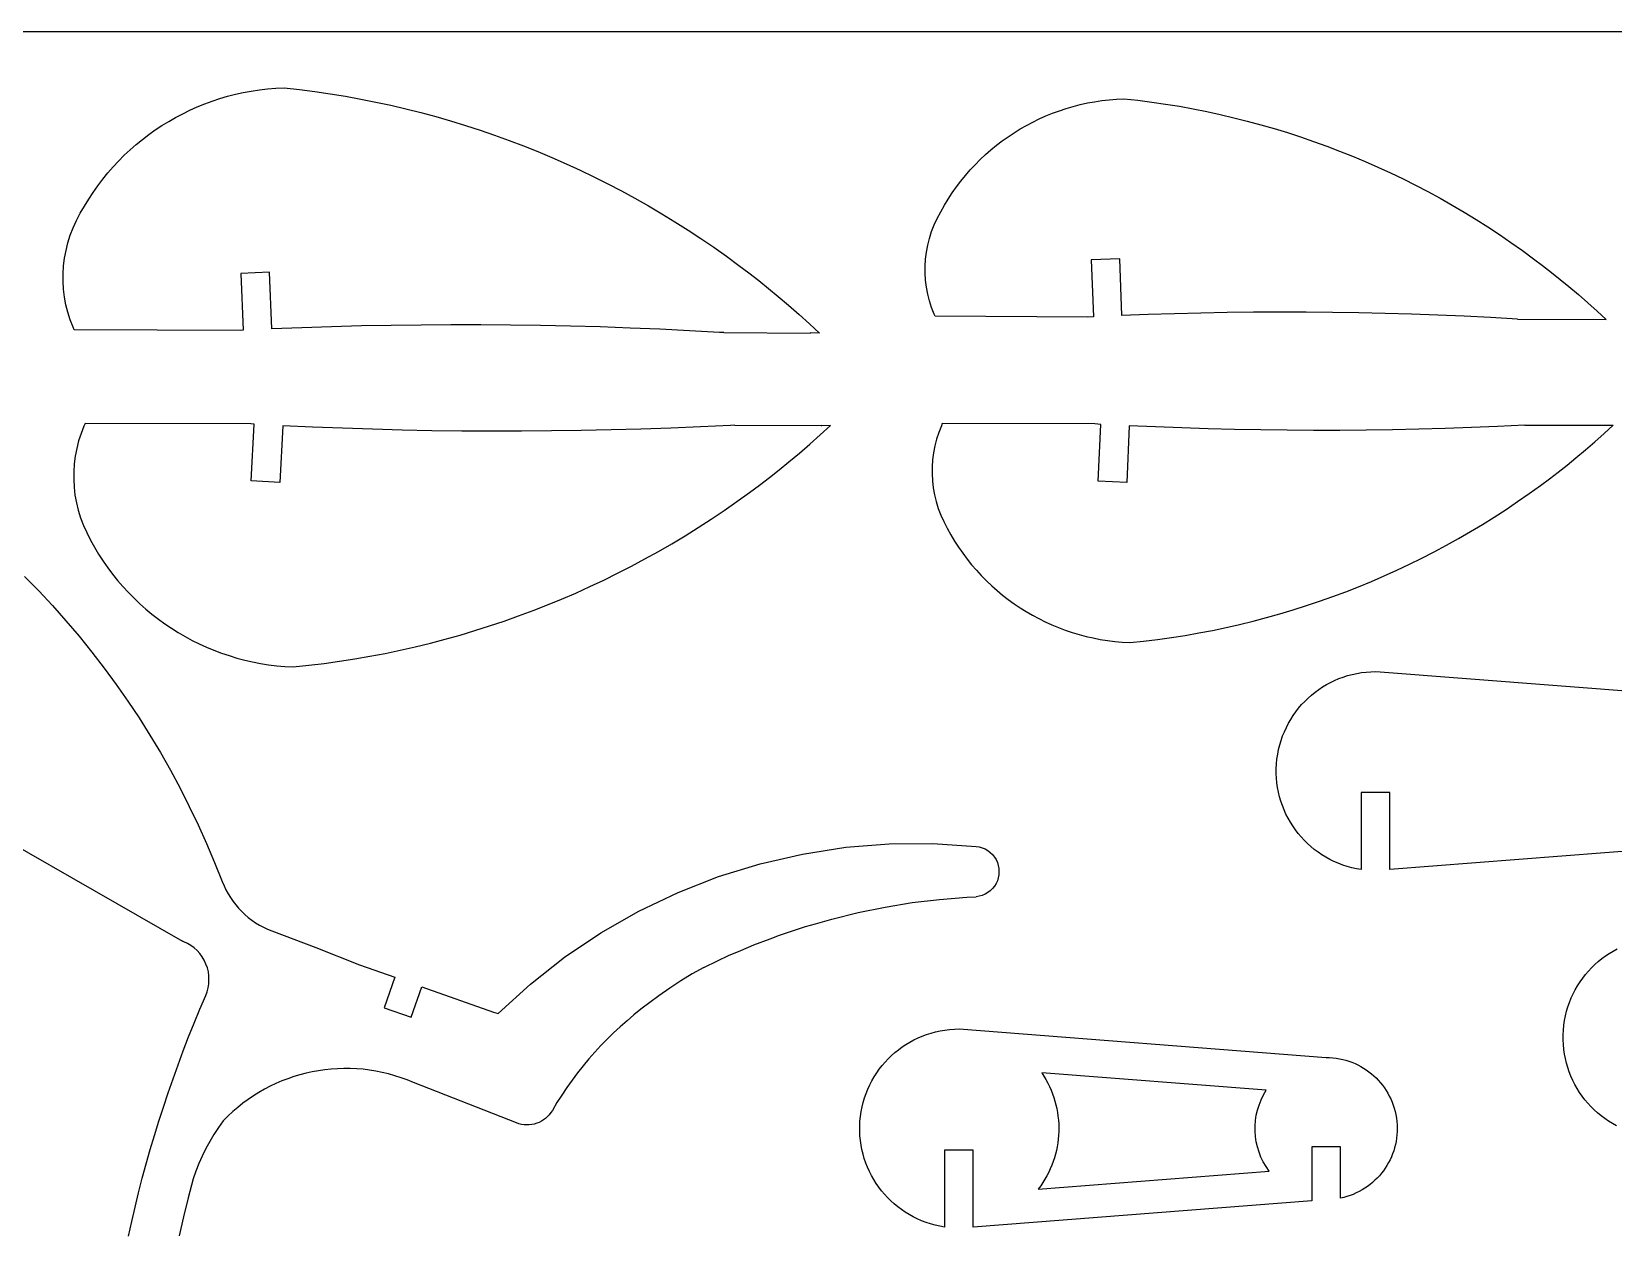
# Model space of a CAD drawing. Extents: x -322 to 322, y -250 to 250.
# Drawn here: x -149.4 to 24.3, y 117.8 to 249.5 of the extents above; entities that cross this region are included whole.
import ezdxf

# ---------------------------------------------------------------- set-up
doc = ezdxf.new("R2010")
doc.units = 0
doc.header["$MEASUREMENT"] = 0
doc.layers.get('0').update_dxf_attribs({"linetype": 'CONTINUOUS'})

msp = doc.modelspace()

# ---------------------------------------------------------------- linework, layer by layer
for p, q in [((-322.5, 249.5), (322.5, 249.5)), ((-124.38, 243.11), (-123.49, 243.22)), ((-123.49, 243.22), (-122.59, 243.29)), ((-122.59, 243.29), (-121.68, 243.34)), ((-121.68, 243.34), (-119.99, 243.15)), ((-131.21, 241.23), (-130.39, 241.57)), ((-130.39, 241.57), (-129.56, 241.87)), ((-129.56, 241.87), (-128.72, 242.15)), ((-128.72, 242.15), (-127.87, 242.4)), ((-127.87, 242.4), (-127.01, 242.62)), ((-127.01, 242.62), (-126.15, 242.82)), ((-126.15, 242.82), (-125.27, 242.98)), ((-125.27, 242.98), (-124.38, 243.11)), ((-119.99, 243.15), (-118.3, 242.93)), ((-118.3, 242.93), (-116.61, 242.68)), ((-116.61, 242.68), (-114.93, 242.41)), ((-114.93, 242.41), (-113.26, 242.1)), ((-113.26, 242.1), (-111.6, 241.77)), ((-111.6, 241.77), (-109.94, 241.41)), ((-35, 241.29), (-34.23, 241.49)), ((-34.23, 241.49), (-33.45, 241.67)), ((-33.45, 241.67), (-32.66, 241.81)), ((-32.66, 241.81), (-31.86, 241.94)), ((-31.86, 241.94), (-31.05, 242.03)), ((-31.05, 242.03), (-30.24, 242.1)), ((-30.24, 242.1), (-29.43, 242.14)), ((-29.43, 242.14), (-27.9, 241.97)), ((-27.9, 241.97), (-26.38, 241.77)), ((-26.38, 241.77), (-24.86, 241.55)), ((-24.86, 241.55), (-23.35, 241.3)), ((-134.34, 239.64), (-133.58, 240.08)), ((-133.58, 240.08), (-132.8, 240.49)), ((-132.8, 240.49), (-132.01, 240.88)), ((-132.01, 240.88), (-131.21, 241.23)), ((-109.94, 241.41), (-108.29, 241.03)), ((-108.29, 241.03), (-106.64, 240.61)), ((-106.64, 240.61), (-105.01, 240.17)), ((-105.01, 240.17), (-103.38, 239.7)), ((-39.44, 239.57), (-38.73, 239.92)), ((-38.73, 239.92), (-38, 240.24)), ((-38, 240.24), (-37.27, 240.54)), ((-37.27, 240.54), (-36.52, 240.82)), ((-36.52, 240.82), (-35.77, 241.07)), ((-35.77, 241.07), (-35, 241.29)), ((-23.35, 241.3), (-21.85, 241.02)), ((-21.85, 241.02), (-20.35, 240.73)), ((-20.35, 240.73), (-18.85, 240.4)), ((-18.85, 240.4), (-17.37, 240.05)), ((-17.37, 240.05), (-15.89, 239.68)), ((-137.23, 237.65), (-136.53, 238.19)), ((-136.53, 238.19), (-135.82, 238.7)), ((-135.82, 238.7), (-135.09, 239.18)), ((-135.09, 239.18), (-134.34, 239.64)), ((-103.38, 239.7), (-101.76, 239.21)), ((-101.76, 239.21), (-100.15, 238.68)), ((-100.15, 238.68), (-98.55, 238.14)), ((-98.55, 238.14), (-96.96, 237.56)), ((-42.15, 237.96), (-41.49, 238.4)), ((-41.49, 238.4), (-40.82, 238.81)), ((-40.82, 238.81), (-40.14, 239.2)), ((-40.14, 239.2), (-39.44, 239.57)), ((-15.89, 239.68), (-14.42, 239.28)), ((-14.42, 239.28), (-12.95, 238.86)), ((-12.95, 238.86), (-11.49, 238.42)), ((-11.49, 238.42), (-10.04, 237.95)), ((-139.22, 235.92), (-138.57, 236.52)), ((-138.57, 236.52), (-137.91, 237.1)), ((-137.91, 237.1), (-137.23, 237.65)), ((-96.96, 237.56), (-95.38, 236.96)), ((-95.38, 236.96), (-93.81, 236.33)), ((-93.81, 236.33), (-92.25, 235.67)), ((-44.63, 236), (-44.04, 236.52)), ((-44.04, 236.52), (-43.42, 237.02)), ((-43.42, 237.02), (-42.8, 237.5)), ((-42.8, 237.5), (-42.15, 237.96)), ((-10.04, 237.95), (-8.6, 237.45)), ((-8.6, 237.45), (-7.17, 236.93)), ((-7.17, 236.93), (-5.75, 236.39)), ((-5.75, 236.39), (-4.33, 235.83)), ((-141.02, 233.98), (-140.44, 234.65)), ((-140.44, 234.65), (-139.84, 235.29)), ((-139.84, 235.29), (-139.22, 235.92)), ((-92.25, 235.67), (-90.7, 234.99)), ((-90.7, 234.99), (-89.17, 234.29)), ((-46.32, 234.31), (-45.77, 234.89)), ((-45.77, 234.89), (-45.21, 235.45)), ((-45.21, 235.45), (-44.63, 236)), ((-4.33, 235.83), (-2.93, 235.24)), ((-2.93, 235.24), (-1.54, 234.62)), ((-1.54, 234.62), (-0.15, 233.99)), ((-142.13, 232.58), (-141.59, 233.29)), ((-141.59, 233.29), (-141.02, 233.98)), ((-89.17, 234.29), (-87.64, 233.55)), ((-87.64, 233.55), (-86.13, 232.79)), ((-86.13, 232.79), (-84.62, 232.01)), ((-47.83, 232.45), (-47.35, 233.09)), ((-47.35, 233.09), (-46.84, 233.71)), ((-46.84, 233.71), (-46.32, 234.31)), ((-0.15, 233.99), (1.22, 233.33)), ((1.22, 233.33), (2.59, 232.64)), ((-143.6, 230.34), (-143.13, 231.1)), ((-143.13, 231.1), (-142.64, 231.85)), ((-142.64, 231.85), (-142.13, 232.58)), ((-84.62, 232.01), (-83.14, 231.2)), ((-83.14, 231.2), (-81.66, 230.37)), ((-49.16, 230.43), (-48.74, 231.12)), ((-48.74, 231.12), (-48.3, 231.8)), ((-48.3, 231.8), (-47.83, 232.45)), ((2.59, 232.64), (3.94, 231.94)), ((3.94, 231.94), (5.28, 231.21)), ((5.28, 231.21), (6.61, 230.46)), ((-144.47, 228.75), (-144.05, 229.55)), ((-144.05, 229.55), (-143.6, 230.34)), ((-81.66, 230.37), (-80.2, 229.51)), ((-80.2, 229.51), (-78.75, 228.62)), ((-49.94, 229), (-49.56, 229.72)), ((-49.56, 229.72), (-49.16, 230.43)), ((6.61, 230.46), (7.92, 229.68)), ((7.92, 229.68), (9.23, 228.89)), ((-145.15, 227.14), (-144.84, 227.95)), ((-144.84, 227.95), (-144.47, 228.75)), ((-78.75, 228.62), (-77.31, 227.71)), ((-77.31, 227.71), (-75.89, 226.78)), ((-50.56, 227.55), (-50.27, 228.28)), ((-50.27, 228.28), (-49.94, 229)), ((9.23, 228.89), (10.52, 228.07)), ((10.52, 228.07), (11.8, 227.23)), ((-145.62, 225.47), (-145.41, 226.31)), ((-145.41, 226.31), (-145.15, 227.14)), ((-75.89, 226.78), (-74.49, 225.82)), ((-51.12, 225.29), (-50.98, 226.05)), ((-50.98, 226.05), (-50.79, 226.8)), ((-50.79, 226.8), (-50.56, 227.55)), ((11.8, 227.23), (13.07, 226.36)), ((13.07, 226.36), (14.32, 225.48)), ((-145.89, 223.78), (-145.78, 224.63)), ((-145.78, 224.63), (-145.62, 225.47)), ((-74.49, 225.82), (-73.1, 224.83)), ((-73.1, 224.83), (-71.72, 223.83)), ((-51.27, 223.75), (-51.22, 224.52)), ((-51.22, 224.52), (-51.12, 225.29)), ((-29.88, 224.56), (-33.02, 224.44)), ((-33.02, 224.44), (-32.78, 218.19)), ((-29.65, 218.33), (-29.88, 224.56)), ((14.32, 225.48), (15.56, 224.57)), ((15.56, 224.57), (16.54, 223.83)), ((-145.94, 222.92), (-145.89, 223.78)), ((-145.94, 222.07), (-145.94, 222.92)), ((-123.29, 223.09), (-126.42, 222.95)), ((-126.42, 222.95), (-126.15, 216.71)), ((-123.01, 216.85), (-123.29, 223.09)), ((-71.72, 223.83), (-70.62, 223)), ((-70.62, 223), (-69.54, 222.17)), ((-51.27, 222.98), (-51.27, 223.75)), ((-51.22, 222.22), (-51.27, 222.98)), ((16.54, 223.83), (17.52, 223.07)), ((17.52, 223.07), (18.48, 222.3)), ((-145.89, 221.21), (-145.94, 222.07)), ((-145.79, 220.36), (-145.89, 221.21)), ((-69.54, 222.17), (-68.48, 221.31)), ((-68.48, 221.31), (-67.42, 220.43)), ((-51.13, 221.45), (-51.22, 222.22)), ((-50.99, 220.69), (-51.13, 221.45)), ((-50.8, 219.94), (-50.99, 220.69)), ((18.48, 222.3), (19.42, 221.52)), ((19.42, 221.52), (20.47, 220.63)), ((20.47, 220.63), (21.5, 219.73)), ((-145.63, 219.52), (-145.79, 220.36)), ((-145.42, 218.68), (-145.63, 219.52)), ((-67.42, 220.43), (-66.26, 219.45)), ((-66.26, 219.45), (-65.11, 218.45)), ((-50.57, 219.2), (-50.8, 219.94)), ((-50.29, 218.47), (-50.57, 219.2)), ((21.5, 219.73), (22.52, 218.81)), ((-145.16, 217.86), (-145.42, 218.68)), ((-144.85, 217.05), (-145.16, 217.86)), ((-113.18, 217.18), (-116.46, 217.09)), ((-109.9, 217.24), (-113.18, 217.18)), ((-106.62, 217.28), (-109.9, 217.24)), ((-103.35, 217.3), (-106.62, 217.28)), ((-100.07, 217.3), (-103.35, 217.3)), ((-96.79, 217.28), (-100.07, 217.3)), ((-93.51, 217.23), (-96.79, 217.28)), ((-90.23, 217.16), (-93.51, 217.23)), ((-86.96, 217.07), (-90.23, 217.16)), ((-65.11, 218.45), (-63.98, 217.43)), ((-63.98, 217.43), (-62.87, 216.4)), ((-50.18, 218.24), (-50.29, 218.47)), ((-33.44, 218.16), (-50.18, 218.24)), ((-32.78, 218.19), (-33.44, 218.16)), ((-26.76, 218.44), (-29.65, 218.33)), ((-23.87, 218.53), (-26.76, 218.44)), ((-20.98, 218.6), (-23.87, 218.53)), ((-18.09, 218.65), (-20.98, 218.6)), ((-15.2, 218.69), (-18.09, 218.65)), ((-12.3, 218.7), (-15.2, 218.69)), ((-9.41, 218.69), (-12.3, 218.7)), ((-6.52, 218.67), (-9.41, 218.69)), ((-3.63, 218.62), (-6.52, 218.67)), ((-0.74, 218.56), (-3.63, 218.62)), ((2.15, 218.47), (-0.74, 218.56)), ((5.03, 218.37), (2.15, 218.47)), ((7.92, 218.25), (5.03, 218.37)), ((10.81, 218.11), (7.92, 218.25)), ((13.78, 217.94), (10.81, 218.11)), ((13.78, 217.94), (23.51, 217.9)), ((22.52, 218.81), (23.51, 217.9)), ((-144.73, 216.77), (-144.85, 217.05)), ((-126.51, 216.69), (-144.73, 216.77)), ((-126.15, 216.71), (-126.51, 216.69)), ((-119.74, 216.99), (-123.01, 216.85)), ((-116.46, 217.09), (-119.74, 216.99)), ((-83.68, 216.95), (-86.96, 217.07)), ((-80.4, 216.82), (-83.68, 216.95)), ((-77.13, 216.66), (-80.4, 216.82)), ((-73.85, 216.48), (-77.13, 216.66)), ((-73.37, 216.45), (-73.85, 216.48)), ((-73.37, 216.45), (-63.89, 216.4)), ((-63.83, 216.44), (-63.89, 216.4)), ((-62.87, 216.4), (-63.83, 216.44)), ((-143.97, 205.38), (-144.24, 204.56)), ((-143.65, 206.19), (-143.97, 205.38)), ((-143.52, 206.47), (-143.65, 206.19)), ((-125.31, 206.42), (-143.52, 206.47)), ((-124.95, 206.4), (-125.31, 206.42)), ((-125.27, 200.16), (-124.95, 206.4)), ((-121.81, 206.23), (-122.13, 200)), ((-118.54, 206.08), (-121.81, 206.23)), ((-115.26, 205.95), (-118.54, 206.08)), ((-111.98, 205.84), (-115.26, 205.95)), ((-108.71, 205.75), (-111.98, 205.84)), ((-105.43, 205.68), (-108.71, 205.75)), ((-102.15, 205.64), (-105.43, 205.68)), ((-98.87, 205.62), (-102.15, 205.64)), ((-95.59, 205.62), (-98.87, 205.62)), ((-92.31, 205.65), (-95.59, 205.62)), ((-89.04, 205.69), (-92.31, 205.65)), ((-85.76, 205.76), (-89.04, 205.69)), ((-82.48, 205.85), (-85.76, 205.76)), ((-79.2, 205.97), (-82.48, 205.85)), ((-75.93, 206.1), (-79.2, 205.97)), ((-72.65, 206.26), (-75.93, 206.1)), ((-72.16, 206.29), (-72.65, 206.26)), ((-72.16, 206.29), (-62.69, 206.26)), ((-63.93, 204.22), (-62.79, 205.23)), ((-62.79, 205.23), (-61.67, 206.26)), ((-62.63, 206.23), (-62.69, 206.26)), ((-61.67, 206.26), (-62.63, 206.23)), ((-49.78, 205.5), (-50.02, 204.76)), ((-49.49, 206.23), (-49.78, 205.5)), ((-49.39, 206.46), (-49.49, 206.23)), ((-32.64, 206.42), (-49.39, 206.46)), ((-31.98, 206.38), (-32.64, 206.42)), ((-32.27, 200.14), (-31.98, 206.38)), ((-28.85, 206.22), (-29.13, 200)), ((-25.96, 206.09), (-28.85, 206.22)), ((-23.07, 205.98), (-25.96, 206.09)), ((-20.18, 205.89), (-23.07, 205.98)), ((-17.29, 205.82), (-20.18, 205.89)), ((-14.4, 205.77), (-17.29, 205.82)), ((-11.51, 205.73), (-14.4, 205.77)), ((-8.62, 205.72), (-11.51, 205.73)), ((-5.73, 205.72), (-8.62, 205.72)), ((-2.84, 205.75), (-5.73, 205.72)), ((0.05, 205.79), (-2.84, 205.75)), ((2.94, 205.85), (0.05, 205.79)), ((5.83, 205.94), (2.94, 205.85)), ((8.72, 206.04), (5.83, 205.94)), ((11.6, 206.16), (8.72, 206.04)), ((14.58, 206.3), (11.6, 206.16)), ((14.58, 206.3), (24.3, 206.28)), ((22.29, 204.46), (23.31, 205.37)), ((23.31, 205.37), (24.3, 206.28)), ((-144.45, 203.73), (-144.61, 202.89)), ((-144.24, 204.56), (-144.45, 203.73)), ((-65.08, 203.23), (-63.93, 204.22)), ((-50.36, 203.26), (-50.45, 202.49)), ((-50.21, 204.01), (-50.36, 203.26)), ((-50.02, 204.76), (-50.21, 204.01)), ((20.19, 202.69), (21.25, 203.57)), ((21.25, 203.57), (22.29, 204.46)), ((-144.72, 202.04), (-144.78, 201.18)), ((-144.61, 202.89), (-144.72, 202.04)), ((-67.31, 201.39), (-66.25, 202.26)), ((-66.25, 202.26), (-65.08, 203.23)), ((-50.45, 202.49), (-50.51, 201.72)), ((-50.51, 201.72), (-50.51, 200.95)), ((18.27, 201.14), (19.24, 201.91)), ((19.24, 201.91), (20.19, 202.69)), ((-144.78, 201.18), (-144.78, 200.33)), ((-144.78, 200.33), (-144.73, 199.47)), ((-122.13, 200), (-125.27, 200.16)), ((-69.47, 199.71), (-68.38, 200.54)), ((-68.38, 200.54), (-67.31, 201.39)), ((-50.51, 200.95), (-50.47, 200.18)), ((-50.47, 200.18), (-50.38, 199.42)), ((-29.13, 200), (-32.27, 200.14)), ((16.3, 199.66), (17.3, 200.4)), ((17.3, 200.4), (18.27, 201.14)), ((-144.73, 199.47), (-144.64, 198.62)), ((-144.64, 198.62), (-144.48, 197.77)), ((-71.95, 197.9), (-70.57, 198.9)), ((-70.57, 198.9), (-69.47, 199.71)), ((-50.38, 199.42), (-50.24, 198.65)), ((-50.24, 198.65), (-50.06, 197.9)), ((13.8, 197.89), (15.06, 198.77)), ((15.06, 198.77), (16.3, 199.66)), ((-144.48, 197.77), (-144.28, 196.94)), ((-144.28, 196.94), (-144.02, 196.11)), ((-74.76, 195.97), (-73.35, 196.92)), ((-73.35, 196.92), (-71.95, 197.9)), ((-50.06, 197.9), (-49.83, 197.15)), ((-49.83, 197.15), (-49.55, 196.42)), ((-49.55, 196.42), (-49.22, 195.7)), ((11.24, 196.2), (12.53, 197.03)), ((12.53, 197.03), (13.8, 197.89)), ((-144.02, 196.11), (-143.71, 195.29)), ((-143.71, 195.29), (-143.35, 194.49)), ((-77.63, 194.15), (-76.19, 195.05)), ((-76.19, 195.05), (-74.76, 195.97)), ((-49.22, 195.7), (-48.85, 194.97)), ((-48.85, 194.97), (-48.46, 194.26)), ((7.31, 193.84), (8.64, 194.6)), ((8.64, 194.6), (9.95, 195.39)), ((9.95, 195.39), (11.24, 196.2)), ((-143.35, 194.49), (-142.94, 193.68)), ((-142.94, 193.68), (-142.5, 192.89)), ((-142.5, 192.89), (-142.04, 192.12)), ((-80.56, 192.43), (-79.09, 193.27)), ((-79.09, 193.27), (-77.63, 194.15)), ((-48.46, 194.26), (-48.04, 193.57)), ((-48.04, 193.57), (-47.6, 192.89)), ((-47.6, 192.89), (-47.14, 192.23)), ((4.63, 192.38), (5.98, 193.1)), ((5.98, 193.1), (7.31, 193.84)), ((-142.04, 192.12), (-141.55, 191.37)), ((-141.55, 191.37), (-141.04, 190.64)), ((-83.53, 190.8), (-82.04, 191.6)), ((-82.04, 191.6), (-80.56, 192.43)), ((-47.14, 192.23), (-46.66, 191.59)), ((-46.66, 191.59), (-46.16, 190.97)), ((1.91, 191.01), (3.28, 191.68)), ((3.28, 191.68), (4.63, 192.38)), ((-150.17, 189.69), (-148.62, 188.1)), ((-141.04, 190.64), (-140.5, 189.93)), ((-140.5, 189.93), (-139.95, 189.24)), ((-86.56, 189.28), (-85.04, 190.03)), ((-85.04, 190.03), (-83.53, 190.8)), ((-46.16, 190.97), (-45.64, 190.36)), ((-45.64, 190.36), (-45.1, 189.78)), ((-45.1, 189.78), (-44.54, 189.21)), ((-2.26, 189.13), (-0.86, 189.73)), ((-0.86, 189.73), (0.53, 190.36)), ((0.53, 190.36), (1.91, 191.01)), ((-148.62, 188.1), (-147.11, 186.47)), ((-139.95, 189.24), (-139.37, 188.56)), ((-139.37, 188.56), (-138.77, 187.91)), ((-138.77, 187.91), (-138.15, 187.29)), ((-91.19, 187.19), (-89.63, 187.86)), ((-89.63, 187.86), (-88.09, 188.56)), ((-88.09, 188.56), (-86.56, 189.28)), ((-44.54, 189.21), (-43.96, 188.66)), ((-43.96, 188.66), (-43.37, 188.14)), ((-43.37, 188.14), (-42.76, 187.63)), ((-42.76, 187.63), (-42.14, 187.15)), ((-6.51, 187.46), (-5.08, 187.99)), ((-5.08, 187.99), (-3.67, 188.55)), ((-3.67, 188.55), (-2.26, 189.13)), ((-147.11, 186.47), (-145.63, 184.81)), ((-138.15, 187.29), (-137.51, 186.68)), ((-137.51, 186.68), (-136.85, 186.09)), ((-136.85, 186.09), (-136.18, 185.53)), ((-95.91, 185.34), (-94.33, 185.93)), ((-94.33, 185.93), (-92.75, 186.55)), ((-92.75, 186.55), (-91.19, 187.19)), ((-42.14, 187.15), (-41.5, 186.68)), ((-41.5, 186.68), (-40.84, 186.24)), ((-40.84, 186.24), (-40.17, 185.82)), ((-12.3, 185.57), (-10.84, 186.01)), ((-10.84, 186.01), (-9.39, 186.47)), ((-9.39, 186.47), (-7.95, 186.95)), ((-7.95, 186.95), (-6.51, 187.46)), ((-145.63, 184.81), (-144.19, 183.11)), ((-136.18, 185.53), (-135.48, 184.99)), ((-135.48, 184.99), (-134.77, 184.48)), ((-134.77, 184.48), (-134.04, 183.99)), ((-100.72, 183.73), (-99.11, 184.24)), ((-99.11, 184.24), (-97.51, 184.78)), ((-97.51, 184.78), (-95.91, 185.34)), ((-40.17, 185.82), (-39.49, 185.43)), ((-39.49, 185.43), (-38.79, 185.05)), ((-38.79, 185.05), (-38.08, 184.7)), ((-38.08, 184.7), (-37.36, 184.37)), ((-37.36, 184.37), (-36.63, 184.07)), ((-18.22, 184.08), (-16.73, 184.41)), ((-16.73, 184.41), (-15.25, 184.77)), ((-15.25, 184.77), (-13.77, 185.16)), ((-13.77, 185.16), (-12.3, 185.57)), ((-144.19, 183.11), (-142.79, 181.38)), ((-134.04, 183.99), (-133.3, 183.52)), ((-133.3, 183.52), (-132.54, 183.08)), ((-132.54, 183.08), (-131.77, 182.66)), ((-131.77, 182.66), (-130.98, 182.27)), ((-105.61, 182.36), (-103.97, 182.79)), ((-103.97, 182.79), (-102.34, 183.24)), ((-102.34, 183.24), (-100.72, 183.73)), ((-36.63, 184.07), (-35.89, 183.79)), ((-35.89, 183.79), (-35.13, 183.53)), ((-35.13, 183.53), (-34.37, 183.3)), ((-34.37, 183.3), (-33.6, 183.1)), ((-33.6, 183.1), (-32.82, 182.92)), ((-32.82, 182.92), (-32.03, 182.76)), ((-32.03, 182.76), (-31.23, 182.63)), ((-31.23, 182.63), (-30.43, 182.53)), ((-30.43, 182.53), (-29.62, 182.46)), ((-29.62, 182.46), (-28.8, 182.42)), ((-28.8, 182.42), (-27.27, 182.58)), ((-27.27, 182.58), (-25.75, 182.76)), ((-25.75, 182.76), (-24.23, 182.98)), ((-24.23, 182.98), (-22.72, 183.21)), ((-22.72, 183.21), (-21.21, 183.48)), ((-21.21, 183.48), (-19.71, 183.76)), ((-19.71, 183.76), (-18.22, 184.08)), ((-142.79, 181.38), (-141.44, 179.62)), ((-130.98, 182.27), (-130.18, 181.91)), ((-130.18, 181.91), (-129.37, 181.57)), ((-129.37, 181.57), (-128.54, 181.26)), ((-128.54, 181.26), (-127.7, 180.98)), ((-127.7, 180.98), (-126.86, 180.72)), ((-126.86, 180.72), (-126, 180.49)), ((-113.92, 180.62), (-112.24, 180.91)), ((-112.24, 180.91), (-110.57, 181.23)), ((-110.57, 181.23), (-108.91, 181.58)), ((-108.91, 181.58), (-107.26, 181.96)), ((-107.26, 181.96), (-105.61, 182.36)), ((-141.44, 179.62), (-140.12, 177.83)), ((-126, 180.49), (-125.13, 180.29)), ((-125.13, 180.29), (-124.25, 180.12)), ((-124.25, 180.12), (-123.37, 179.98)), ((-123.37, 179.98), (-122.48, 179.87)), ((-122.48, 179.87), (-121.58, 179.79)), ((-121.58, 179.79), (-120.67, 179.74)), ((-120.67, 179.74), (-118.97, 179.92)), ((-118.97, 179.92), (-117.28, 180.12)), ((-117.28, 180.12), (-115.6, 180.36)), ((-115.6, 180.36), (-113.92, 180.62)), ((-4.87, 178.79), (-4.38, 178.92)), ((-4.38, 178.92), (-3.87, 179.03)), ((-3.87, 179.03), (-3.36, 179.12)), ((-3.36, 179.12), (-2.84, 179.18)), ((-2.84, 179.18), (-2.31, 179.22)), ((-2.31, 179.22), (-1.77, 179.24)), ((-1.77, 179.24), (38.52, 176.11)), ((-140.12, 177.83), (-138.84, 176)), ((-8.45, 176.96), (-8.05, 177.26)), ((-8.05, 177.26), (-7.63, 177.54)), ((-7.63, 177.54), (-7.2, 177.8)), ((-7.2, 177.8), (-6.76, 178.04)), ((-6.76, 178.04), (-6.3, 178.26)), ((-6.3, 178.26), (-5.84, 178.46)), ((-5.84, 178.46), (-5.36, 178.63)), ((-5.36, 178.63), (-4.87, 178.79)), ((-138.84, 176), (-137.6, 174.14)), ((-10.25, 175.22), (-9.92, 175.6)), ((-9.92, 175.6), (-9.58, 175.96)), ((-9.58, 175.96), (-9.22, 176.31)), ((-9.22, 176.31), (-8.84, 176.64)), ((-8.84, 176.64), (-8.45, 176.96)), ((-137.6, 174.14), (-136.41, 172.26)), ((-11.37, 173.55), (-11.12, 173.98)), ((-11.12, 173.98), (-10.84, 174.41)), ((-10.84, 174.41), (-10.55, 174.82)), ((-10.55, 174.82), (-10.25, 175.22)), ((-136.41, 172.26), (-135.26, 170.34)), ((-12.18, 171.67), (-12.01, 172.16)), ((-12.01, 172.16), (-11.82, 172.63)), ((-11.82, 172.63), (-11.6, 173.1)), ((-11.6, 173.1), (-11.37, 173.55)), ((-135.26, 170.34), (-134.16, 168.4)), ((-12.55, 170.16), (-12.45, 170.67)), ((-12.45, 170.67), (-12.32, 171.18)), ((-12.32, 171.18), (-12.18, 171.67)), ((-12.7, 168.57), (-12.68, 169.1)), ((-12.7, 168.04), (-12.7, 168.57)), ((-12.68, 169.1), (-12.63, 169.63)), ((-12.63, 169.63), (-12.55, 170.16)), ((-134.16, 168.4), (-133.09, 166.43)), ((-12.68, 167.52), (-12.7, 168.04)), ((-12.63, 167), (-12.68, 167.52)), ((-12.56, 166.49), (-12.63, 167)), ((-133.09, 166.43), (-132.08, 164.43)), ((-12.46, 165.98), (-12.56, 166.49)), ((-12.34, 165.48), (-12.46, 165.98)), ((-12.2, 165), (-12.34, 165.48)), ((-3.37, 165.94), (-3.37, 157.49)), ((-0.23, 165.94), (-3.37, 165.94)), ((-0.23, 157.49), (-0.23, 165.94)), ((-132.08, 164.43), (-131.1, 162.4)), ((-12.03, 164.52), (-12.2, 165)), ((-11.84, 164.05), (-12.03, 164.52)), ((-11.64, 163.59), (-11.84, 164.05)), ((-11.41, 163.14), (-11.64, 163.59)), ((-131.1, 162.4), (-130.18, 160.35)), ((-11.16, 162.7), (-11.41, 163.14)), ((-10.89, 162.28), (-11.16, 162.7)), ((-10.61, 161.86), (-10.89, 162.28)), ((-10.3, 161.47), (-10.61, 161.86)), ((-152.23, 160.75), (-132.83, 149.62)), ((-130.18, 160.35), (-129.3, 158.28)), ((-64.72, 159.2), (-59.99, 159.94)), ((-59.99, 159.94), (-55.22, 160.32)), ((-55.22, 160.32), (-50.43, 160.36)), ((-50.43, 160.36), (-45.66, 160.04)), ((-45.66, 160.04), (-45.32, 159.99)), ((-45.32, 159.99), (-44.99, 159.89)), ((-44.99, 159.89), (-44.68, 159.76)), ((-9.98, 161.08), (-10.3, 161.47)), ((-9.64, 160.71), (-9.98, 161.08)), ((-9.29, 160.36), (-9.64, 160.71)), ((-8.91, 160.02), (-9.29, 160.36)), ((-8.53, 159.7), (-8.91, 160.02)), ((36.95, 160.37), (-0.23, 157.49)), ((-129.3, 158.28), (-128.47, 156.18)), ((-73.96, 156.72), (-69.38, 158.13)), ((-69.38, 158.13), (-64.72, 159.2)), ((-44.68, 159.76), (-44.39, 159.58)), ((-44.39, 159.58), (-44.12, 159.38)), ((-44.12, 159.38), (-43.87, 159.14)), ((-43.87, 159.14), (-43.66, 158.87)), ((-43.66, 158.87), (-43.48, 158.58)), ((-43.48, 158.58), (-43.34, 158.27)), ((-43.34, 158.27), (-43.24, 157.95)), ((-8.12, 159.4), (-8.53, 159.7)), ((-7.7, 159.12), (-8.12, 159.4)), ((-7.27, 158.85), (-7.7, 159.12)), ((-6.83, 158.61), (-7.27, 158.85)), ((-6.37, 158.38), (-6.83, 158.61)), ((-5.9, 158.18), (-6.37, 158.38)), ((-5.41, 157.99), (-5.9, 158.18)), ((-78.41, 154.97), (-73.96, 156.72)), ((-43.24, 156.6), (-43.34, 156.27)), ((-43.24, 157.95), (-43.18, 157.61)), ((-43.18, 156.93), (-43.24, 156.6)), ((-43.18, 157.61), (-43.16, 157.27)), ((-43.16, 157.27), (-43.18, 156.93)), ((-4.92, 157.83), (-5.41, 157.99)), ((-4.41, 157.69), (-4.92, 157.83)), ((-3.89, 157.58), (-4.41, 157.69)), ((-3.37, 157.49), (-3.89, 157.58)), ((-128.47, 156.18), (-128.27, 155.71)), ((-128.27, 155.71), (-128.06, 155.26)), ((-128.06, 155.26), (-127.82, 154.83)), ((-127.82, 154.83), (-127.56, 154.41)), ((-82.73, 152.91), (-78.41, 154.97)), ((-44.99, 154.65), (-45.32, 154.56)), ((-44.68, 154.79), (-44.99, 154.65)), ((-44.39, 154.96), (-44.68, 154.79)), ((-44.12, 155.17), (-44.39, 154.96)), ((-43.87, 155.41), (-44.12, 155.17)), ((-43.66, 155.67), (-43.87, 155.41)), ((-43.48, 155.96), (-43.66, 155.67)), ((-43.34, 156.27), (-43.48, 155.96)), ((-127.56, 154.41), (-127.28, 154)), ((-127.28, 154), (-126.98, 153.61)), ((-126.98, 153.61), (-126.66, 153.24)), ((-126.66, 153.24), (-126.33, 152.88)), ((-126.33, 152.88), (-125.97, 152.55)), ((-86.89, 150.53), (-82.73, 152.91)), ((-58.61, 152.78), (-55.66, 153.38)), ((-55.66, 153.38), (-52.69, 153.86)), ((-52.69, 153.86), (-49.7, 154.22)), ((-49.7, 154.22), (-46.7, 154.46)), ((-46.7, 154.46), (-45.66, 154.5)), ((-45.32, 154.56), (-45.66, 154.5)), ((-125.97, 152.55), (-125.6, 152.23)), ((-125.6, 152.23), (-125.2, 151.93)), ((-125.2, 151.93), (-124.8, 151.65)), ((-124.8, 151.65), (-124.38, 151.4)), ((-124.38, 151.4), (-123.94, 151.16)), ((-123.94, 151.16), (-123.49, 150.95)), ((-67.28, 150.28), (-64.42, 151.23)), ((-64.42, 151.23), (-63.32, 151.55)), ((-63.32, 151.55), (-61.53, 152.06)), ((-61.53, 152.06), (-58.61, 152.78)), ((-132.7, 149.56), (-132.83, 149.62)), ((-132.29, 149.38), (-132.7, 149.56)), ((-123.49, 150.95), (-123.03, 150.76)), ((-123.03, 150.76), (-118.2, 148.92)), ((-90.86, 147.86), (-86.89, 150.53)), ((-70.1, 149.22), (-68.29, 149.9)), ((-68.29, 149.9), (-67.28, 150.28)), ((-131.91, 149.15), (-132.29, 149.38)), ((-131.55, 148.89), (-131.91, 149.15)), ((-131.23, 148.59), (-131.55, 148.89)), ((-130.93, 148.26), (-131.23, 148.59)), ((-130.67, 147.91), (-130.93, 148.26)), ((-130.44, 147.53), (-130.67, 147.91)), ((-118.2, 148.92), (-113.39, 147.04)), ((-94.62, 144.91), (-90.86, 147.86)), ((-74.09, 147.46), (-72.87, 148.04)), ((-72.87, 148.04), (-71.52, 148.61)), ((-71.52, 148.61), (-70.1, 149.22)), ((22.66, 147.4), (23.05, 147.71)), ((23.05, 147.71), (23.45, 148.01)), ((23.45, 148.01), (23.87, 148.29)), ((23.87, 148.29), (24.3, 148.55)), ((24.3, 148.55), (24.74, 148.79)), ((-130.25, 147.12), (-130.44, 147.53)), ((-130.1, 146.7), (-130.25, 147.12)), ((-129.99, 146.27), (-130.1, 146.7)), ((-129.93, 145.83), (-129.99, 146.27)), ((-113.39, 147.04), (-109.5, 145.67)), ((-76.85, 146.04), (-78.1, 145.28)), ((-75.59, 146.75), (-76.85, 146.04)), ((-75.59, 146.75), (-74.09, 147.46)), ((20.95, 145.57), (21.26, 145.97)), ((21.26, 145.97), (21.58, 146.35)), ((21.58, 146.35), (21.93, 146.71)), ((21.93, 146.71), (22.29, 147.06)), ((22.29, 147.06), (22.66, 147.4)), ((-130.13, 144.08), (-130.01, 144.51)), ((-130.01, 144.51), (-129.94, 144.94)), ((-129.94, 144.94), (-129.92, 145.39)), ((-129.92, 145.39), (-129.93, 145.83)), ((-109.5, 145.67), (-110.69, 142.32)), ((-107.73, 141.27), (-106.54, 144.62)), ((-106.54, 144.62), (-98.67, 141.83)), ((-98.16, 141.69), (-94.62, 144.91)), ((-79.32, 144.48), (-80.51, 143.64)), ((-78.1, 145.28), (-79.32, 144.48)), ((19.9, 143.85), (20.13, 144.3)), ((20.13, 144.3), (20.39, 144.74)), ((20.39, 144.74), (20.66, 145.16)), ((20.66, 145.16), (20.95, 145.57)), ((-130.93, 142.15), (-130.28, 143.66)), ((-130.28, 143.66), (-130.13, 144.08)), ((-80.51, 143.64), (-82.48, 142.16)), ((19.33, 142.43), (19.5, 142.91)), ((19.5, 142.91), (19.69, 143.39)), ((19.69, 143.39), (19.9, 143.85)), ((-131.55, 140.64), (-130.93, 142.15)), ((-110.69, 142.32), (-107.73, 141.27)), ((-98.67, 141.83), (-98.42, 141.75)), ((-98.42, 141.75), (-98.16, 141.69)), ((-84.01, 140.9), (-84.75, 140.24)), ((-83.25, 141.54), (-84.01, 140.9)), ((-82.48, 142.16), (-83.25, 141.54)), ((18.88, 140.39), (18.95, 140.91)), ((18.95, 140.91), (19.05, 141.43)), ((19.05, 141.43), (19.18, 141.93)), ((19.18, 141.93), (19.33, 142.43)), ((-132.75, 137.59), (-132.16, 139.12)), ((-132.16, 139.12), (-131.55, 140.64)), ((-85.48, 139.57), (-86.19, 138.88)), ((-84.75, 140.24), (-85.48, 139.57)), ((-52.51, 138.79), (-52.05, 139.01)), ((-52.05, 139.01), (-51.58, 139.21)), ((-51.58, 139.21), (-51.11, 139.38)), ((-51.11, 139.38), (-50.62, 139.54)), ((-50.62, 139.54), (-50.12, 139.67)), ((-50.12, 139.67), (-49.62, 139.78)), ((-49.62, 139.78), (-49.11, 139.87)), ((-49.11, 139.87), (-48.59, 139.93)), ((-48.59, 139.93), (-48.06, 139.97)), ((-48.06, 139.97), (-47.52, 139.99)), ((-47.52, 139.99), (-7.23, 136.86)), ((18.8, 139.33), (18.82, 139.86)), ((18.8, 138.8), (18.8, 139.33)), ((18.82, 139.86), (18.88, 140.39)), ((-133.32, 136.06), (-132.75, 137.59)), ((-87.55, 137.44), (-88.2, 136.7)), ((-86.87, 138.17), (-87.55, 137.44)), ((-86.19, 138.88), (-86.87, 138.17)), ((-54.96, 137.06), (-54.59, 137.4)), ((-54.59, 137.4), (-54.2, 137.71)), ((-54.2, 137.71), (-53.8, 138.01)), ((-53.8, 138.01), (-53.38, 138.29)), ((-53.38, 138.29), (-52.95, 138.55)), ((-52.95, 138.55), (-52.51, 138.79)), ((18.82, 138.27), (18.8, 138.8)), ((18.87, 137.75), (18.82, 138.27)), ((18.94, 137.24), (18.87, 137.75)), ((19.04, 136.74), (18.94, 137.24)), ((-133.87, 134.52), (-133.32, 136.06)), ((-117.19, 135.51), (-117.89, 135.41)), ((-116.5, 135.58), (-117.19, 135.51)), ((-115.8, 135.63), (-116.5, 135.58)), ((-115.1, 135.65), (-115.8, 135.63)), ((-114.4, 135.65), (-115.1, 135.65)), ((-113.7, 135.62), (-114.4, 135.65)), ((-112.99, 135.56), (-113.7, 135.62)), ((-112.29, 135.47), (-112.99, 135.56)), ((-88.83, 135.93), (-89.44, 135.16)), ((-88.2, 136.7), (-88.83, 135.93)), ((-56.59, 135.16), (-56.3, 135.57)), ((-56.3, 135.57), (-55.99, 135.97)), ((-55.99, 135.97), (-55.67, 136.35)), ((-55.67, 136.35), (-55.32, 136.71)), ((-55.32, 136.71), (-54.96, 137.06)), ((-7.23, 136.86), (-6.86, 136.85)), ((-6.86, 136.85), (-6.49, 136.83)), ((-6.49, 136.83), (-6.13, 136.78)), ((-6.13, 136.78), (-5.77, 136.72)), ((-5.77, 136.72), (-5.41, 136.65)), ((-5.41, 136.65), (-5.06, 136.56)), ((-5.06, 136.56), (-4.72, 136.45)), ((-4.72, 136.45), (-4.39, 136.33)), ((-4.39, 136.33), (-4.06, 136.19)), ((-4.06, 136.19), (-3.74, 136.04)), ((-3.74, 136.04), (-3.42, 135.87)), ((-3.42, 135.87), (-3.12, 135.69)), ((-3.12, 135.69), (-2.83, 135.5)), ((-2.83, 135.5), (-2.54, 135.29)), ((19.16, 136.24), (19.04, 136.74)), ((19.3, 135.75), (19.16, 136.24)), ((19.47, 135.27), (19.3, 135.75)), ((-134.41, 132.97), (-133.87, 134.52)), ((-122.56, 134), (-123.2, 133.7)), ((-121.92, 134.28), (-122.56, 134)), ((-121.26, 134.53), (-121.92, 134.28)), ((-120.6, 134.76), (-121.26, 134.53)), ((-119.93, 134.96), (-120.6, 134.76)), ((-119.25, 135.13), (-119.93, 134.96)), ((-118.57, 135.28), (-119.25, 135.13)), ((-117.89, 135.41), (-118.57, 135.28)), ((-111.59, 135.36), (-112.29, 135.47)), ((-110.9, 135.22), (-111.59, 135.36)), ((-110.2, 135.06), (-110.9, 135.22)), ((-109.51, 134.86), (-110.2, 135.06)), ((-108.83, 134.64), (-109.51, 134.86)), ((-108.15, 134.39), (-108.83, 134.64)), ((-107.47, 134.12), (-108.15, 134.39)), ((-96.15, 129.67), (-107.47, 134.12)), ((-90.04, 134.37), (-90.61, 133.56)), ((-89.44, 135.16), (-90.04, 134.37)), ((-57.56, 133.39), (-57.35, 133.85)), ((-57.35, 133.85), (-57.12, 134.3)), ((-57.12, 134.3), (-56.86, 134.74)), ((-56.86, 134.74), (-56.59, 135.16)), ((-13.81, 133.26), (-38.46, 135.17)), ((-38.46, 135.17), (-38.23, 134.8)), ((-38.23, 134.8), (-38, 134.43)), ((-38, 134.43), (-37.8, 134.04)), ((-37.8, 134.04), (-37.61, 133.66)), ((-2.54, 135.29), (-2.26, 135.08)), ((-2.26, 135.08), (-2, 134.85)), ((-2, 134.85), (-1.74, 134.61)), ((-1.74, 134.61), (-1.5, 134.35)), ((-1.5, 134.35), (-1.26, 134.09)), ((-1.26, 134.09), (-1.04, 133.82)), ((-1.04, 133.82), (-0.83, 133.53)), ((19.65, 134.8), (19.47, 135.27)), ((19.86, 134.34), (19.65, 134.8)), ((20.09, 133.9), (19.86, 134.34)), ((20.33, 133.46), (20.09, 133.9)), ((-134.92, 131.42), (-134.41, 132.97)), ((-125.63, 132.25), (-126.2, 131.83)), ((-125.04, 132.65), (-125.63, 132.25)), ((-124.43, 133.02), (-125.04, 132.65)), ((-123.82, 133.37), (-124.43, 133.02)), ((-123.2, 133.7), (-123.82, 133.37)), ((-91.16, 132.73), (-91.7, 131.9)), ((-90.61, 133.56), (-91.16, 132.73)), ((-58.07, 131.93), (-57.92, 132.43)), ((-57.92, 132.43), (-57.75, 132.91)), ((-57.75, 132.91), (-57.56, 133.39)), ((-37.61, 133.66), (-37.44, 133.26)), ((-37.44, 133.26), (-37.28, 132.87)), ((-37.28, 132.87), (-37.14, 132.46)), ((-37.14, 132.46), (-37.01, 132.06)), ((-37.01, 132.06), (-36.9, 131.65)), ((-14.6, 131.64), (-14.38, 132.2)), ((-14.38, 132.2), (-14.12, 132.74)), ((-14.12, 132.74), (-13.81, 133.26)), ((-0.83, 133.53), (-0.64, 133.24)), ((-0.64, 133.24), (-0.46, 132.93)), ((-0.46, 132.93), (-0.29, 132.62)), ((-0.29, 132.62), (-0.13, 132.3)), ((-0.13, 132.3), (0.01, 131.97)), ((20.6, 133.03), (20.33, 133.46)), ((20.89, 132.62), (20.6, 133.03)), ((21.19, 132.22), (20.89, 132.62)), ((21.51, 131.84), (21.19, 132.22)), ((-135.42, 129.87), (-134.92, 131.42)), ((-127.84, 130.42), (-128.35, 129.91)), ((-127.31, 130.91), (-127.84, 130.42)), ((-126.76, 131.38), (-127.31, 130.91)), ((-126.2, 131.83), (-126.76, 131.38)), ((-92.74, 130.36), (-92.95, 130.17)), ((-92.55, 130.57), (-92.74, 130.36)), ((-92.37, 130.8), (-92.55, 130.57)), ((-92.21, 131.04), (-92.37, 130.8)), ((-91.7, 131.9), (-92.21, 131.04)), ((-58.43, 129.86), (-58.37, 130.39)), ((-58.37, 130.39), (-58.3, 130.91)), ((-58.3, 130.91), (-58.2, 131.43)), ((-58.2, 131.43), (-58.07, 131.93)), ((-36.9, 131.65), (-36.81, 131.24)), ((-36.81, 131.24), (-36.74, 130.82)), ((-36.74, 130.82), (-36.68, 130.4)), ((-36.68, 130.4), (-36.63, 129.99)), ((-14.99, 129.93), (-14.91, 130.51)), ((-14.91, 130.51), (-14.77, 131.08)), ((-14.77, 131.08), (-14.6, 131.64)), ((0.01, 131.97), (0.14, 131.63)), ((0.14, 131.63), (0.25, 131.29)), ((0.25, 131.29), (0.35, 130.94)), ((0.35, 130.94), (0.43, 130.58)), ((0.43, 130.58), (0.49, 130.21)), ((21.85, 131.47), (21.51, 131.84)), ((22.21, 131.12), (21.85, 131.47)), ((22.58, 130.78), (22.21, 131.12)), ((22.97, 130.46), (22.58, 130.78)), ((23.37, 130.16), (22.97, 130.46)), ((-135.91, 128.3), (-135.42, 129.87)), ((-128.88, 129.17), (-129.37, 128.41)), ((-128.35, 129.91), (-128.88, 129.17)), ((-95.88, 129.58), (-96.15, 129.67)), ((-95.59, 129.51), (-95.88, 129.58)), ((-95.31, 129.47), (-95.59, 129.51)), ((-95.03, 129.45), (-95.31, 129.47)), ((-94.75, 129.46), (-95.03, 129.45)), ((-94.47, 129.49), (-94.75, 129.46)), ((-94.19, 129.55), (-94.47, 129.49)), ((-93.93, 129.63), (-94.19, 129.55)), ((-93.67, 129.73), (-93.93, 129.63)), ((-93.42, 129.86), (-93.67, 129.73)), ((-93.18, 130), (-93.42, 129.86)), ((-92.95, 130.17), (-93.18, 130)), ((-58.45, 129.33), (-58.43, 129.86)), ((-58.45, 128.8), (-58.45, 129.33)), ((-58.43, 128.27), (-58.45, 128.8)), ((-36.63, 129.99), (-36.6, 129.57)), ((-36.6, 128.73), (-36.62, 128.31)), ((-36.6, 129.57), (-36.59, 129.15)), ((-36.59, 129.15), (-36.6, 128.73)), ((-15.04, 129.35), (-14.99, 129.93)), ((-15.04, 128.77), (-15.04, 129.35)), ((-14.99, 128.18), (-15.04, 128.77)), ((0.49, 130.21), (0.54, 129.84)), ((0.54, 129.84), (0.56, 129.47)), ((0.57, 128.73), (0.55, 128.37)), ((0.56, 129.47), (0.58, 129.1)), ((0.58, 129.1), (0.57, 128.73)), ((23.79, 129.87), (23.37, 130.16)), ((24.22, 129.61), (23.79, 129.87)), ((24.66, 129.36), (24.22, 129.61)), ((-136.37, 126.74), (-135.91, 128.3)), ((-130.26, 126.85), (-130.66, 126.04)), ((-129.83, 127.64), (-130.26, 126.85)), ((-129.37, 128.41), (-129.83, 127.64)), ((-58.38, 127.75), (-58.43, 128.27)), ((-58.31, 127.24), (-58.38, 127.75)), ((-58.21, 126.74), (-58.31, 127.24)), ((-36.78, 127.06), (-36.86, 126.65)), ((-36.71, 127.47), (-36.78, 127.06)), ((-36.65, 127.89), (-36.71, 127.47)), ((-36.62, 128.31), (-36.65, 127.89)), ((-14.91, 127.61), (-14.99, 128.18)), ((-14.78, 127.04), (-14.91, 127.61)), ((-14.6, 126.48), (-14.78, 127.04)), ((-8.8, 127.04), (-8.8, 121.12)), ((-5.66, 127.04), (-8.8, 127.04)), ((-5.66, 126.29), (-5.66, 127.04)), ((0.29, 126.95), (0.19, 126.61)), ((0.38, 127.3), (0.29, 126.95)), ((0.45, 127.65), (0.38, 127.3)), ((0.51, 128.01), (0.45, 127.65)), ((0.55, 128.37), (0.51, 128.01)), ((-137.24, 123.59), (-136.81, 125.17)), ((-136.81, 125.17), (-136.37, 126.74)), ((-131.02, 125.21), (-131.35, 124.37)), ((-130.66, 126.04), (-131.02, 125.21)), ((-58.09, 126.24), (-58.21, 126.74)), ((-57.95, 125.75), (-58.09, 126.24)), ((-57.78, 125.27), (-57.95, 125.75)), ((-57.6, 124.8), (-57.78, 125.27)), ((-49.13, 126.69), (-49.13, 118.24)), ((-45.99, 126.69), (-49.13, 126.69)), ((-45.99, 118.24), (-45.99, 126.69)), ((-37.21, 125.43), (-37.36, 125.03)), ((-37.08, 125.83), (-37.21, 125.43)), ((-36.96, 126.24), (-37.08, 125.83)), ((-36.86, 126.65), (-36.96, 126.24)), ((-14.39, 125.93), (-14.6, 126.48)), ((-14.13, 125.39), (-14.39, 125.93)), ((-13.83, 124.87), (-14.13, 125.39)), ((-5.67, 126.29), (-5.66, 126.29)), ((-5.67, 121.4), (-5.67, 126.29)), ((-0.38, 125.32), (-0.55, 125.01)), ((-0.21, 125.63), (-0.38, 125.32)), ((-0.07, 125.95), (-0.21, 125.63)), ((0.07, 126.28), (-0.07, 125.95)), ((0.19, 126.61), (0.07, 126.28)), ((-137.65, 122.01), (-137.24, 123.59)), ((-131.64, 123.52), (-132.2, 121.45)), ((-131.35, 124.37), (-131.64, 123.52)), ((-57.39, 124.34), (-57.6, 124.8)), ((-57.16, 123.9), (-57.39, 124.34)), ((-56.92, 123.46), (-57.16, 123.9)), ((-56.65, 123.03), (-56.92, 123.46)), ((-38.84, 122.41), (-13.48, 124.38)), ((-38.11, 123.49), (-38.34, 123.12)), ((-37.9, 123.87), (-38.11, 123.49)), ((-37.7, 124.25), (-37.9, 123.87)), ((-37.52, 124.64), (-37.7, 124.25)), ((-37.36, 125.03), (-37.52, 124.64)), ((-13.48, 124.38), (-13.83, 124.87)), ((-1.87, 123.38), (-2.13, 123.14)), ((-1.62, 123.62), (-1.87, 123.38)), ((-1.38, 123.88), (-1.62, 123.62)), ((-1.16, 124.15), (-1.38, 123.88)), ((-0.94, 124.43), (-1.16, 124.15)), ((-0.74, 124.72), (-0.94, 124.43)), ((-0.55, 125.01), (-0.74, 124.72)), ((-138.04, 120.43), (-137.65, 122.01)), ((-56.36, 122.62), (-56.65, 123.03)), ((-56.06, 122.22), (-56.36, 122.62)), ((-55.74, 121.84), (-56.06, 122.22)), ((-55.4, 121.47), (-55.74, 121.84)), ((-38.58, 122.76), (-38.84, 122.41)), ((-38.34, 123.12), (-38.58, 122.76)), ((-4.6, 121.7), (-4.94, 121.59)), ((-4.26, 121.83), (-4.6, 121.7)), ((-3.92, 121.98), (-4.26, 121.83)), ((-3.6, 122.14), (-3.92, 121.98)), ((-3.29, 122.31), (-3.6, 122.14)), ((-2.98, 122.5), (-3.29, 122.31)), ((-2.69, 122.7), (-2.98, 122.5)), ((-2.41, 122.91), (-2.69, 122.7)), ((-2.13, 123.14), (-2.41, 122.91)), ((-138.41, 118.84), (-138.04, 120.43)), ((-132.2, 121.45), (-132.72, 119.37)), ((-55.04, 121.12), (-55.4, 121.47)), ((-54.67, 120.78), (-55.04, 121.12)), ((-54.28, 120.46), (-54.67, 120.78)), ((-53.88, 120.16), (-54.28, 120.46)), ((-53.46, 119.87), (-53.88, 120.16)), ((-53.03, 119.61), (-53.46, 119.87)), ((-8.8, 121.12), (-45.99, 118.24)), ((-5.3, 121.49), (-5.67, 121.4)), ((-4.94, 121.59), (-5.3, 121.49)), ((-138.76, 117.24), (-138.41, 118.84)), ((-132.72, 119.37), (-133.21, 117.29)), ((-52.59, 119.36), (-53.03, 119.61)), ((-52.13, 119.14), (-52.59, 119.36)), ((-51.66, 118.93), (-52.13, 119.14)), ((-51.17, 118.75), (-51.66, 118.93)), ((-50.68, 118.59), (-51.17, 118.75)), ((-50.17, 118.45), (-50.68, 118.59)), ((-49.66, 118.33), (-50.17, 118.45)), ((-49.13, 118.24), (-49.66, 118.33))]:
    msp.add_line(p, q)

doc.saveas('drawing.dxf')
